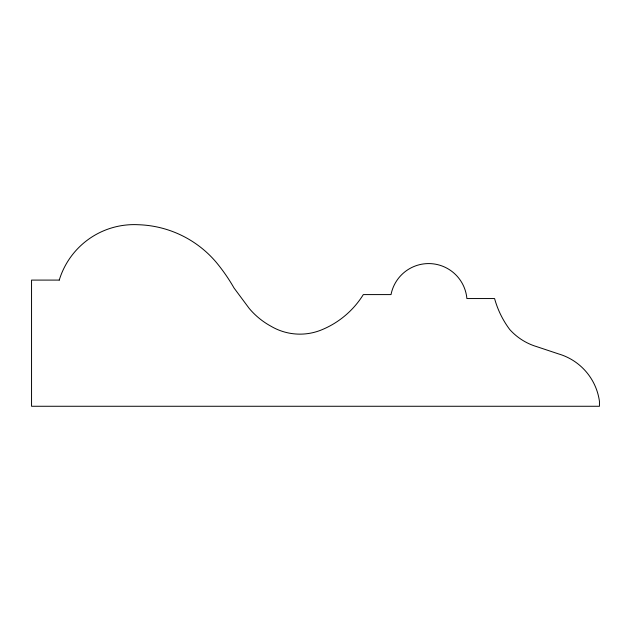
<?xml version="1.0" encoding="UTF-8"?>
<svg xmlns="http://www.w3.org/2000/svg" width="631" height="631" viewBox="0 0 631 631"><rect width="100%" height="100%" fill="white"/><g stroke="black" fill="none" stroke-linecap="round" stroke-linejoin="round"><path stroke-width="0.95" d="M59.251 280.093L31.55 280.093L31.55 406.269L599.45 406.269L599.45 401.363A57.618 57.618 0 0 0 558.553 353.912L536.792 346.664A59.14 59.14 0 0 1 509.745 329.524A92.662 92.662 0 0 1 494.578 298.55L466.877 298.55A38.357 38.357 0 0 0 391.023 294.59L363.322 294.59A88.695 88.695 0 0 1 322.425 329.524A56.995 56.995 0 0 1 270.975 326.227A75.61 75.61 0 0 1 249.213 308.433L234.038 288.004A181.736 181.736 0 0 0 216.236 262.299A106.387 106.387 0 0 0 138.402 224.731A78.291 78.291 0 0 0 59.251 280.093"/></g></svg>
